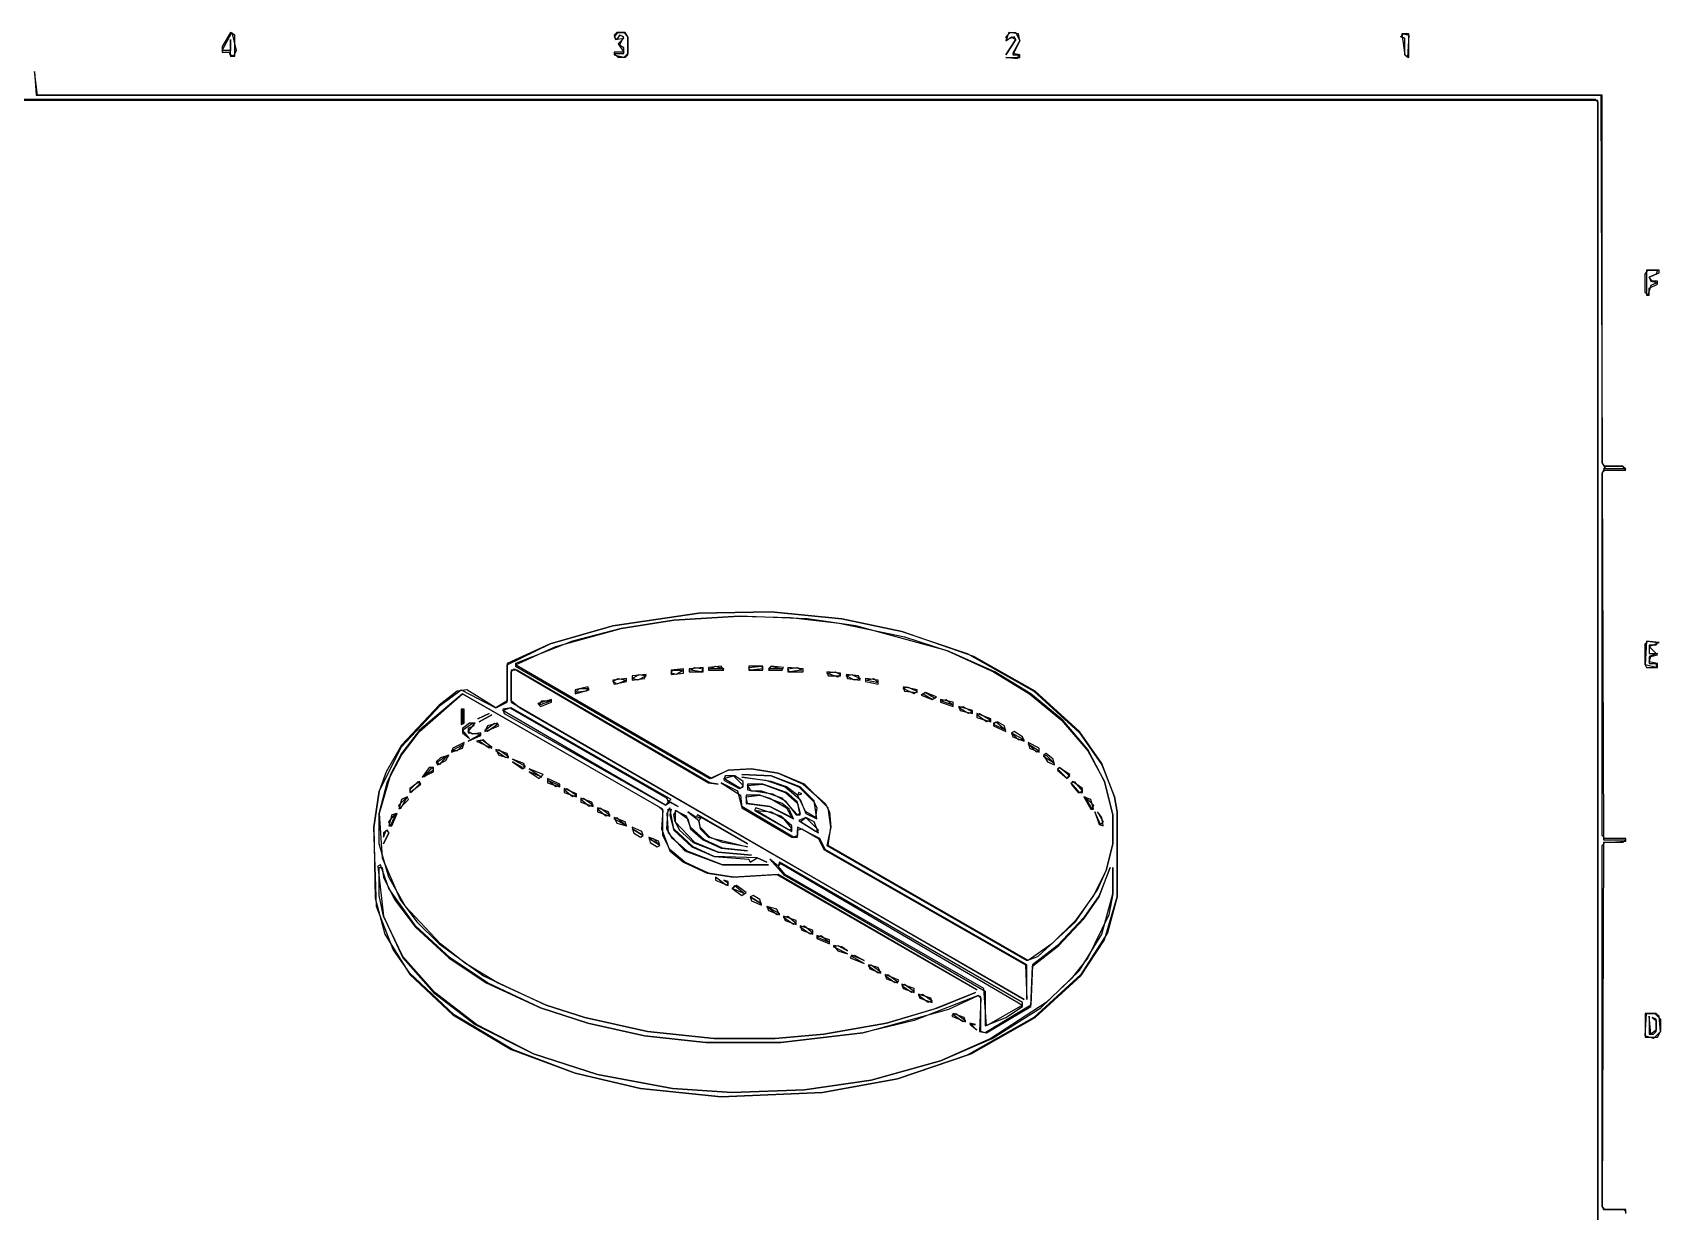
# Model space of a CAD drawing. Extents: x 68 to 2449, y 29 to 1727.
# Drawn here: x 1276 to 2448, y 878 to 1726 of the extents above; entities that cross this region are included whole.
import ezdxf

# ---------------------------------------------------------------- set-up
doc = ezdxf.new("R2010")
doc.units = 0
doc.layers.add('EDGES', color=7, linetype='Continuous')

msp = doc.modelspace()

# ---------------------------------------------------------------- linework, layer by layer
at = {"layer": 'EDGES'}
for points in [[(1420, 1726), (1423, 1713), (1421, 1709), (1419, 1710), (1419, 1721), (1419, 1713), (1413, 1713)], [(1419, 1726), (1413, 1716), (1413, 1712), (1418, 1712), (1419, 1709), (1422, 1709), (1422, 1724)], [(1698, 1726), (1702, 1726), (1705, 1723), (1705, 1711), (1702, 1708), (1698, 1708), (1695, 1711), (1702, 1711), (1702, 1715), (1699, 1717), (1702, 1723), (1699, 1724), (1697, 1721), (1695, 1723)], [(1697, 1726), (1695, 1724), (1696, 1721), (1702, 1722), (1698, 1718), (1702, 1712), (1695, 1712), (1695, 1710), (1703, 1708), (1705, 1710), (1705, 1723), (1703, 1726)], [(1979, 1726), (1977, 1720), (1981, 1723), (1984, 1721), (1977, 1710), (1984, 1721), (1983, 1723), (1978, 1721), (1977, 1723), (1980, 1726), (1984, 1726), (1987, 1720), (1982, 1710), (1986, 1710), (1985, 1707), (1977, 1708), (1987, 1708), (1987, 1710), (1982, 1711), (1987, 1720), (1986, 1725)], [(2263, 1725), (2267, 1724), (2266, 1708), (2264, 1710), (2264, 1722), (2261, 1723)], [(2262, 1725), (2264, 1710), (2267, 1708), (2267, 1725)], [(151, 1676), (153, 1678), (2401, 1678), (2403, 1676), (2403, 279), (2400, 277), (901, 277), (899, 77), (153, 77), (151, 79)], [(151, 1677), (152, 77), (900, 77), (900, 275), (902, 277), (2401, 278), (2403, 276), (2401, 274), (2156, 274), (2156, 144), (2403, 144), (2403, 1677)], [(2446, 1555), (2445, 1552), (2440, 1550), (2441, 1547), (2446, 1546), (2441, 1544), (2439, 1537), (2437, 1539), (2437, 1552), (2439, 1555)], [(2447, 1555), (2438, 1555), (2438, 1537), (2440, 1537), (2440, 1542), (2446, 1545), (2446, 1547), (2442, 1547), (2440, 1550), (2447, 1553)], [(2407, 1412), (2409, 1414), (2421, 1414), (2423, 1412)], [(1526, 1180), (1542, 1212), (1570, 1242), (1585, 1253), (1610, 1240), (1618, 1244), (1618, 1271), (1649, 1286), (1694, 1299), (1756, 1308), (1808, 1309), (1859, 1304), (1902, 1295), (1949, 1279), (1997, 1252), (2030, 1222), (2046, 1199), (2055, 1176), (2057, 1165), (2057, 1104), (2050, 1078), (2031, 1048), (1997, 1017), (1949, 990), (1899, 973), (1845, 963), (1772, 960), (1714, 966), (1667, 977), (1622, 994), (1580, 1019), (1548, 1049), (1536, 1066), (1524, 1097), (1522, 1154)], [(1526, 1180), (1522, 1154), (1523, 1103), (1530, 1077), (1548, 1048), (1579, 1019), (1621, 994), (1667, 977), (1714, 966), (1772, 960), (1845, 963), (1899, 973), (1952, 991), (1998, 1017), (2031, 1047), (2048, 1073), (2057, 1104), (2057, 1165), (2055, 1176), (2046, 1200), (2030, 1223), (1998, 1252), (1954, 1277), (1902, 1295), (1859, 1304), (1808, 1309), (1756, 1308), (1694, 1299), (1649, 1286), (1618, 1272), (1618, 1245), (1610, 1240), (1589, 1253), (1582, 1252), (1569, 1242), (1542, 1213), (1531, 1194)], [(1624, 1271), (1653, 1284), (1700, 1297), (1738, 1303), (1785, 1306), (1822, 1305), (1857, 1301), (1904, 1291), (1935, 1281), (1968, 1266), (1994, 1250), (2017, 1231), (2036, 1209), (2048, 1187), (2054, 1163), (2054, 1142), (2049, 1123), (2040, 1105), (2027, 1087), (2010, 1070), (1993, 1058), (1849, 1141), (1851, 1154), (1849, 1168), (1832, 1185), (1813, 1193), (1794, 1196), (1777, 1195), (1765, 1189)], [(1624, 1272), (1624, 1270), (1764, 1189), (1777, 1195), (1794, 1196), (1813, 1193), (1831, 1185), (1847, 1171), (1850, 1165), (1851, 1154), (1848, 1141), (1992, 1058), (2000, 1061), (2027, 1086), (2043, 1109), (2049, 1123), (2054, 1142), (2054, 1163), (2048, 1187), (2036, 1210), (2018, 1231), (1995, 1250), (1969, 1266), (1935, 1281), (1869, 1299), (1834, 1304), (1785, 1306), (1738, 1303), (1700, 1297), (1665, 1288)], [(2439, 1288), (2446, 1287), (2445, 1285), (2440, 1285), (2440, 1279), (2446, 1279), (2440, 1277), (2440, 1272), (2445, 1272), (2445, 1269), (2437, 1271), (2437, 1286)], [(2438, 1288), (2437, 1271), (2438, 1269), (2446, 1269), (2446, 1272), (2440, 1273), (2441, 1277), (2446, 1278), (2440, 1284), (2447, 1287)], [(1621, 1267), (1621, 1244), (1990, 1030), (1627, 1240), (1621, 1245), (1621, 1266), (1623, 1268), (1763, 1186), (1770, 1185), (1764, 1186), (1625, 1267)], [(1745, 1268), (1736, 1267), (1736, 1264), (1745, 1265)], [(1745, 1267), (1740, 1264), (1736, 1265), (1737, 1267)], [(1749, 1268), (1749, 1266), (1759, 1266), (1759, 1269)], [(1750, 1267), (1753, 1269), (1759, 1268), (1758, 1266)], [(1763, 1269), (1763, 1267), (1774, 1267), (1772, 1270)], [(1764, 1268), (1768, 1270), (1774, 1268)], [(1792, 1269), (1801, 1270), (1802, 1268), (1793, 1267)], [(1792, 1270), (1792, 1267), (1802, 1267), (1802, 1270)], [(1806, 1268), (1808, 1270), (1816, 1268)], [(1806, 1267), (1816, 1267), (1817, 1269), (1808, 1270)], [(1820, 1268), (1827, 1269), (1830, 1267), (1821, 1266)], [(1820, 1269), (1820, 1266), (1831, 1266), (1831, 1268)], [(1848, 1265), (1854, 1266), (1858, 1264), (1856, 1262)], [(1848, 1266), (1849, 1263), (1858, 1263), (1858, 1265)], [(1677, 1253), (1676, 1255), (1667, 1253), (1667, 1250)], [(1676, 1254), (1675, 1252), (1667, 1251), (1670, 1254)], [(1694, 1259), (1698, 1261), (1704, 1260), (1697, 1257)], [(1694, 1260), (1695, 1257), (1704, 1259), (1704, 1261)], [(1708, 1261), (1713, 1264), (1718, 1263), (1712, 1260)], [(1718, 1264), (1708, 1263), (1708, 1260), (1717, 1261)], [(1862, 1263), (1866, 1264), (1872, 1261), (1868, 1260)], [(1862, 1264), (1863, 1261), (1872, 1260), (1871, 1263)], [(1876, 1260), (1882, 1261), (1885, 1258)], [(1876, 1261), (1876, 1259), (1885, 1257), (1885, 1260)], [(1903, 1254), (1906, 1255), (1913, 1252), (1911, 1250)], [(1903, 1255), (1904, 1252), (1913, 1251), (1913, 1253)], [(1532, 1187), (1542, 1206), (1555, 1223), (1586, 1250), (1727, 1169), (1730, 1166), (1729, 1153), (1735, 1137), (1745, 1129), (1762, 1121), (1781, 1118), (1812, 1120), (1956, 1037), (1813, 1120), (1781, 1118), (1763, 1121), (1746, 1129), (1735, 1138), (1730, 1148), (1730, 1167), (1586, 1250), (1555, 1224), (1542, 1207), (1534, 1192), (1526, 1164), (1528, 1132), (1541, 1102), (1553, 1086), (1569, 1070), (1601, 1047), (1646, 1026), (1674, 1017), (1719, 1007), (1767, 1002), (1811, 1002), (1846, 1005), (1891, 1013), (1928, 1024), (1955, 1035), (1925, 1023), (1891, 1013), (1846, 1005), (1811, 1002), (1767, 1002), (1719, 1007), (1674, 1017), (1646, 1026), (1611, 1042), (1588, 1056), (1570, 1070), (1545, 1097), (1533, 1118), (1526, 1142), (1526, 1164)], [(1650, 1246), (1640, 1243), (1642, 1241), (1650, 1244)], [(1641, 1242), (1643, 1245), (1650, 1245)], [(1916, 1249), (1924, 1246), (1927, 1248), (1919, 1251)], [(1917, 1250), (1919, 1251), (1926, 1247), (1924, 1246)], [(1930, 1245), (1934, 1246), (1939, 1242)], [(1930, 1246), (1930, 1244), (1939, 1241), (1939, 1244)], [(1587, 1239), (1585, 1239), (1585, 1228), (1587, 1229)], [(1586, 1239), (1586, 1228)], [(1605, 1236), (1597, 1232)], [(1607, 1235), (1598, 1230)], [(1615, 1238), (1620, 1240), (1733, 1175), (1734, 1172), (1732, 1170)], [(1615, 1239), (1616, 1236), (1732, 1170), (1735, 1172), (1741, 1169), (1734, 1173), (1736, 1174), (1621, 1240)], [(1943, 1240), (1946, 1241), (1953, 1237), (1950, 1236)], [(1943, 1241), (1944, 1238), (1953, 1236), (1953, 1238)], [(1956, 1235), (1958, 1236), (1966, 1231), (1963, 1230)], [(1956, 1236), (1956, 1233), (1966, 1230), (1966, 1232)], [(1595, 1229), (1591, 1229), (1586, 1225), (1586, 1222), (1591, 1218), (1586, 1224), (1593, 1229), (1594, 1227), (1590, 1225), (1590, 1222), (1599, 1221), (1590, 1216), (1599, 1220), (1599, 1222), (1593, 1221), (1590, 1223)], [(1611, 1228), (1604, 1223), (1602, 1224), (1609, 1229)], [(1611, 1229), (1604, 1227), (1602, 1223), (1612, 1227)], [(1968, 1228), (1970, 1230), (1977, 1224)], [(1968, 1229), (1968, 1227), (1977, 1223), (1976, 1227), (1971, 1230)], [(1981, 1222), (1982, 1219), (1990, 1216), (1989, 1219), (1983, 1223)], [(1981, 1222), (1990, 1217), (1986, 1217)], [(1587, 1215), (1579, 1211), (1578, 1208), (1586, 1211)], [(1587, 1214), (1582, 1209), (1578, 1209)], [(1596, 1216), (1607, 1211), (1601, 1217)], [(1598, 1216), (1600, 1217), (1607, 1212), (1605, 1211)], [(1610, 1209), (1612, 1210), (1619, 1205), (1617, 1204)], [(1610, 1210), (1612, 1206), (1619, 1204), (1618, 1207)], [(1993, 1215), (1994, 1211), (2001, 1208), (2001, 1211)], [(1993, 1214), (2001, 1209), (1999, 1208)], [(2004, 1206), (2007, 1201), (2012, 1199), (2011, 1203), (2006, 1207)], [(1565, 1197), (1562, 1197), (1557, 1190), (1565, 1194)], [(1564, 1197), (1565, 1195), (1558, 1190)], [(1576, 1206), (1570, 1204), (1567, 1201), (1568, 1199), (1574, 1202)], [(1575, 1206), (1569, 1199), (1568, 1201)], [(1622, 1203), (1631, 1198), (1629, 1197), (1622, 1201), (1629, 1196), (1631, 1197), (1630, 1200)], [(1634, 1196), (1643, 1190), (1634, 1194), (1641, 1189), (1644, 1192)], [(2004, 1205), (2006, 1206), (2012, 1200)], [(2014, 1196), (2016, 1197), (2023, 1191), (2021, 1189)], [(2015, 1197), (2014, 1195), (2021, 1189), (2023, 1192)], [(1554, 1187), (1555, 1185), (1549, 1179), (1548, 1181)], [(1555, 1187), (1548, 1182), (1548, 1179), (1556, 1185)], [(1647, 1189), (1647, 1186), (1656, 1183), (1656, 1185)], [(1647, 1188), (1656, 1184), (1653, 1183)], [(1772, 1186), (1786, 1177), (1787, 1168), (1823, 1147), (1827, 1147), (1827, 1152), (1830, 1153), (1842, 1146), (1846, 1138), (1991, 1055), (1992, 1030), (1992, 1055), (1847, 1138), (1843, 1146), (1827, 1154), (1827, 1148), (1824, 1147), (1787, 1169), (1784, 1180)], [(1774, 1189), (1781, 1191), (1788, 1184), (1786, 1182)], [(1775, 1191), (1774, 1188), (1785, 1182), (1788, 1183), (1788, 1187), (1782, 1191)], [(1787, 1192), (1808, 1191), (1828, 1183), (1839, 1172), (1841, 1168), (1840, 1161), (1833, 1165), (1827, 1177), (1830, 1178), (1828, 1179), (1827, 1177), (1819, 1183), (1808, 1187), (1787, 1190), (1804, 1188), (1818, 1183), (1829, 1174), (1833, 1164), (1841, 1160), (1839, 1173), (1829, 1183), (1808, 1191)], [(1791, 1184), (1802, 1185), (1818, 1179), (1827, 1171), (1829, 1164), (1827, 1163), (1816, 1175), (1801, 1180), (1794, 1180)], [(1791, 1185), (1791, 1181), (1809, 1178), (1818, 1173), (1826, 1163), (1829, 1163), (1827, 1172), (1819, 1179), (1802, 1185)], [(2024, 1186), (2026, 1187), (2032, 1180), (2030, 1179)], [(2025, 1187), (2024, 1185), (2029, 1179), (2032, 1179), (2032, 1182)], [(1546, 1176), (1541, 1167), (1540, 1170)], [(1546, 1176), (1542, 1174), (1540, 1167), (1547, 1174)], [(1659, 1181), (1661, 1182), (1668, 1177), (1665, 1176)], [(1659, 1182), (1659, 1179), (1668, 1176), (1668, 1178)], [(1671, 1174), (1673, 1175), (1680, 1170), (1677, 1169)], [(1671, 1175), (1671, 1172), (1680, 1169), (1679, 1172)], [(1790, 1176), (1800, 1177), (1807, 1175), (1819, 1168), (1823, 1161), (1807, 1169), (1791, 1171)], [(1790, 1177), (1790, 1171), (1807, 1169), (1824, 1160), (1821, 1167), (1816, 1171), (1800, 1177)], [(2033, 1176), (2038, 1167), (2040, 1167), (2038, 1174)], [(2034, 1176), (2040, 1170), (2039, 1167)], [(1538, 1164), (1534, 1155), (1533, 1158)], [(1539, 1164), (1535, 1163), (1533, 1155), (1535, 1155)], [(1683, 1167), (1685, 1168), (1692, 1163), (1689, 1162)], [(1683, 1168), (1683, 1165), (1692, 1162), (1691, 1165)], [(1695, 1160), (1697, 1161), (1704, 1155)], [(1695, 1161), (1697, 1157), (1704, 1155), (1703, 1158)], [(1734, 1167), (1736, 1167), (1735, 1163), (1738, 1152), (1751, 1140), (1767, 1133), (1792, 1131), (1793, 1129), (1798, 1132), (1805, 1129), (1798, 1132), (1767, 1133), (1752, 1140), (1738, 1153), (1735, 1168), (1733, 1164), (1734, 1150), (1746, 1137), (1773, 1127), (1806, 1127), (1773, 1127), (1747, 1137), (1737, 1146), (1733, 1153)], [(1739, 1166), (1739, 1158), (1742, 1152), (1752, 1143), (1770, 1136), (1794, 1134), (1770, 1136), (1753, 1143), (1739, 1158), (1738, 1163), (1740, 1166), (1748, 1160), (1750, 1153), (1759, 1145), (1772, 1139), (1791, 1137), (1773, 1139), (1760, 1145), (1750, 1154), (1747, 1162)], [(1748, 1165), (1756, 1159), (1757, 1153), (1763, 1147), (1791, 1140), (1773, 1143), (1764, 1147), (1757, 1154), (1756, 1159), (1758, 1161), (1791, 1142), (1755, 1163), (1754, 1161)], [(1755, 1161), (1758, 1161)], [(1797, 1168), (1796, 1166), (1823, 1151), (1823, 1155), (1815, 1162)], [(1797, 1166), (1808, 1165), (1817, 1160), (1823, 1153), (1821, 1152)], [(1828, 1159), (1842, 1150), (1839, 1158), (1833, 1161)], [(1829, 1158), (1833, 1161), (1842, 1152), (1840, 1151)], [(2041, 1165), (2044, 1156), (2047, 1155), (2046, 1161), (2043, 1165), (2047, 1158), (2045, 1156)], [(1532, 1152), (1529, 1150), (1529, 1147), (1531, 1152), (1533, 1150), (1529, 1142), (1533, 1150)], [(1708, 1154), (1709, 1150), (1714, 1147), (1716, 1148), (1715, 1151)], [(1708, 1153), (1716, 1148)], [(1720, 1147), (1721, 1143), (1726, 1140), (1728, 1141), (1727, 1144)], [(1720, 1146), (1723, 1146), (1728, 1141)], [(1525, 1126), (1529, 1090), (1543, 1060), (1565, 1035), (1595, 1012), (1637, 991), (1683, 976), (1737, 966), (1780, 963), (1832, 965), (1880, 972), (1930, 986), (1967, 1002), (2002, 1024), (2030, 1051), (2046, 1077), (2054, 1106), (2054, 1125), (2054, 1106), (2051, 1091), (2036, 1060), (2024, 1045), (2006, 1028), (1966, 1002), (1930, 986), (1880, 972), (1832, 965), (1780, 963), (1737, 966), (1683, 976), (1637, 991), (1596, 1012), (1566, 1035), (1543, 1061), (1529, 1090), (1526, 1105), (1526, 1125), (1528, 1125), (1529, 1118), (1537, 1102), (1552, 1082), (1576, 1060), (1603, 1042), (1642, 1024), (1676, 1013), (1717, 1004), (1761, 999), (1815, 999), (1874, 1006), (1936, 1023), (1957, 1033), (1959, 1031), (1958, 1007), (1963, 1006), (1995, 1025), (1996, 1054), (2015, 1069), (2033, 1088), (2044, 1104), (2052, 1125), (2044, 1105), (2033, 1089), (2014, 1069), (1996, 1055), (1995, 1026), (1962, 1006), (1959, 1007), (1959, 1032), (1957, 1033), (1911, 1015), (1874, 1006), (1815, 999), (1761, 999), (1717, 1004), (1676, 1013), (1642, 1024), (1604, 1042), (1577, 1060), (1552, 1083), (1533, 1110), (1527, 1127)], [(1807, 1131), (1817, 1120), (1962, 1036), (1962, 1011), (1977, 1017), (1989, 1025), (1989, 1028), (1814, 1129), (1813, 1126)], [(1813, 1126), (1815, 1128), (1989, 1026), (1963, 1011), (1961, 1038), (1818, 1120)], [(1768, 1118), (1768, 1116), (1777, 1112), (1777, 1115), (1774, 1116), (1777, 1114), (1776, 1112)], [(1780, 1110), (1782, 1112), (1789, 1106)], [(1780, 1110), (1787, 1105), (1790, 1107), (1783, 1112)], [(1793, 1104), (1794, 1101), (1801, 1098), (1800, 1102), (1795, 1105)], [(1793, 1104), (1801, 1099)], [(1805, 1097), (1814, 1092), (1812, 1091)], [(1805, 1097), (1806, 1094), (1814, 1091), (1812, 1095)], [(1817, 1089), (1820, 1090), (1826, 1085), (1824, 1084)], [(1817, 1090), (1818, 1087), (1826, 1084), (1826, 1087)], [(1829, 1082), (1832, 1083), (1838, 1078), (1836, 1077)], [(1829, 1083), (1830, 1080), (1838, 1077), (1838, 1080)], [(1841, 1075), (1844, 1076), (1850, 1071)], [(1841, 1076), (1841, 1074), (1850, 1070), (1850, 1073)], [(1853, 1069), (1856, 1065), (1863, 1063), (1853, 1068), (1856, 1069), (1863, 1065), (1859, 1068)], [(1866, 1062), (1865, 1060), (1875, 1056), (1866, 1061), (1868, 1062), (1875, 1058)], [(1878, 1054), (1880, 1055), (1887, 1050), (1885, 1049)], [(1878, 1055), (1879, 1052), (1887, 1049), (1885, 1053)], [(1890, 1047), (1892, 1048), (1899, 1043), (1897, 1042)], [(1890, 1048), (1891, 1045), (1899, 1042), (1900, 1044)], [(1902, 1040), (1904, 1041), (1911, 1036), (1909, 1035)], [(1902, 1041), (1903, 1038), (1911, 1035), (1911, 1038)], [(1914, 1033), (1917, 1034), (1924, 1029), (1921, 1028)], [(1914, 1034), (1915, 1031), (1924, 1028), (1923, 1031)], [(1939, 1020), (1938, 1018), (1948, 1014), (1947, 1017)], [(1939, 1019), (1941, 1020), (1948, 1015), (1946, 1014)], [(2438, 1020), (2444, 1020), (2448, 1016), (2448, 1007), (2443, 1002), (2437, 1004)], [(2437, 1020), (2437, 1003), (2446, 1003), (2448, 1007), (2447, 1018), (2445, 1020)], [(1951, 1013), (1956, 1008), (1951, 1012), (1955, 1012)], [(2440, 1018), (2440, 1005), (2443, 1005), (2445, 1007), (2445, 1016), (2442, 1017), (2445, 1015), (2445, 1008), (2441, 1005)]]:
    msp.add_lwpolyline(points, close=True, dxfattribs=at)
msp.add_lwpolyline([(2423, 876), (2423, 879), (2408, 879), (2406, 881), (2406, 1141), (2408, 1143), (2423, 1144), (2423, 1146), (2408, 1146), (2406, 1148), (2406, 1409), (2408, 1411), (2423, 1411), (2421, 1414), (2408, 1414), (2406, 1416), (2406, 1681), (1280, 1681), (1278, 1698), (1279, 1681), (2405, 1681), (2406, 1416), (2408, 1413), (2406, 1409), (2407, 1145), (2423, 1145), (2421, 1143), (2407, 1143), (2406, 881), (2407, 879), (2422, 879), (2423, 877)], dxfattribs=at)

doc.saveas('drawing.dxf')
